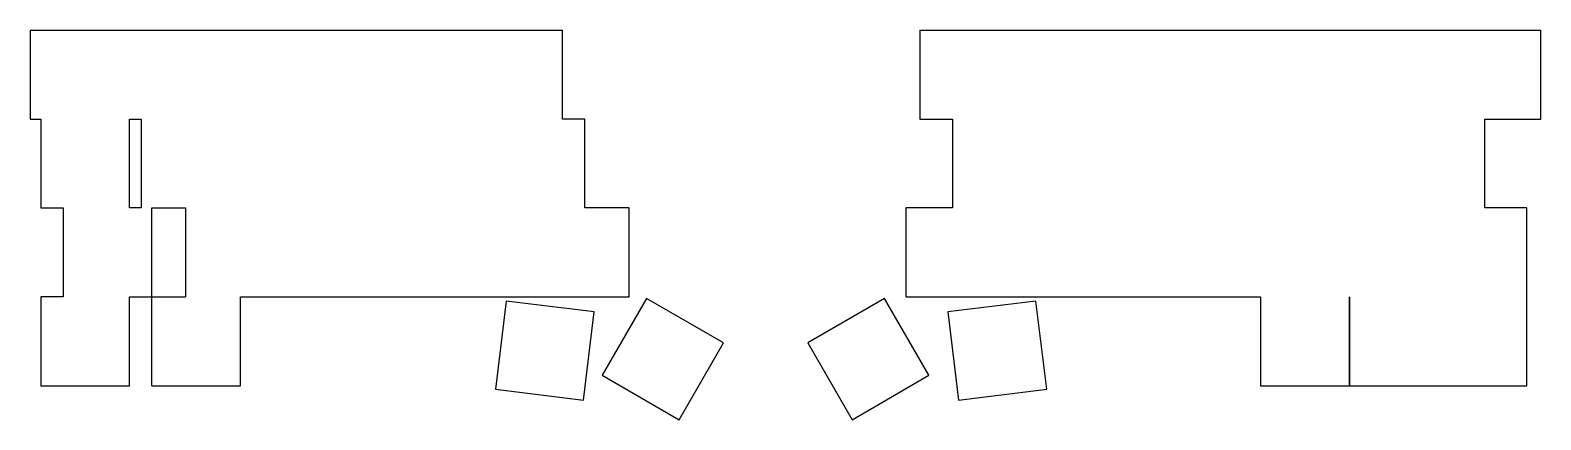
# Model space of a CAD drawing. Header units: millimetres. Extents: x 1 to 324, y -73 to 10.
import ezdxf

# ---------------------------------------------------------------- set-up
doc = ezdxf.new("R2010")
doc.units = ezdxf.units.MM

msp = doc.modelspace()

# ---------------------------------------------------------------- linework, layer by layer
at = {"linetype": 'CONTINUOUS'}
for p, q in [((1, 10.5), (115, 10.5)), ((1, 10.5), (1, -8.5)), ((115, -8.5), (115, 10.5)), ((191.5, 10.5), (324.5, 10.5)), ((191.5, 10.5), (191.5, -8.5)), ((324.5, -8.5), (324.5, 10.5)), ((1, -8.5), (3.28, -8.5)), ((3.28, -8.5), (3.28, -27.5)), ((22.28, -8.5), (24.75, -8.5)), ((22.28, -27.5), (22.28, -8.5)), ((24.75, -8.5), (24.75, -27.5)), ((119.75, -8.5), (115, -8.5)), ((119.75, -27.5), (119.75, -8.5)), ((191.5, -8.5), (198.53, -8.5)), ((198.53, -8.5), (198.53, -27.5)), ((312.53, -8.5), (324.5, -8.5)), ((312.53, -27.5), (312.53, -8.5)), ((3.28, -27.5), (8.03, -27.5)), ((8.03, -27.5), (8.03, -46.5)), ((24.75, -27.5), (22.28, -27.5)), ((27.03, -27.5), (34.25, -27.5)), ((27.03, -65.5), (27.03, -27.5)), ((34.25, -27.5), (34.25, -46.5)), ((129.25, -27.5), (119.75, -27.5)), ((129.25, -46.5), (129.25, -27.5)), ((198.53, -27.5), (188.5, -27.5)), ((188.5, -27.5), (188.5, -46.5)), ((321.5, -27.5), (312.53, -27.5)), ((321.5, -65.5), (321.5, -27.5)), ((8.03, -46.5), (3.28, -46.5)), ((3.28, -46.5), (3.28, -65.5)), ((22.28, -46.5), (34.25, -46.5)), ((22.28, -65.5), (22.28, -46.5)), ((46.03, -46.5), (129.25, -46.5)), ((46.03, -65.5), (46.03, -46.5)), ((102.93, -47.41), (100.61, -66.27)), ((121.79, -49.73), (102.93, -47.41)), ((132.99, -46.82), (123.49, -63.28)), ((149.45, -56.32), (132.99, -46.82)), ((183.98, -46.82), (167.52, -56.32)), ((193.48, -63.28), (183.98, -46.82)), ((188.5, -46.5), (264.5, -46.5)), ((216.37, -47.41), (197.51, -49.73)), ((218.69, -66.27), (216.37, -47.41)), ((264.5, -46.5), (264.5, -65.5)), ((283.5, -65.5), (283.5, -46.5)), ((283.5, -46.5), (283.5, -65.5)), ((119.47, -68.59), (121.79, -49.73)), ((197.51, -49.73), (199.83, -68.59)), ((139.95, -72.78), (149.45, -56.32)), ((167.52, -56.32), (177.02, -72.78)), ((123.49, -63.28), (139.95, -72.78)), ((177.02, -72.78), (193.48, -63.28)), ((3.28, -65.5), (22.28, -65.5)), ((27.03, -65.5), (46.03, -65.5)), ((100.61, -66.27), (119.47, -68.59)), ((199.83, -68.59), (218.69, -66.27)), ((264.5, -65.5), (283.5, -65.5)), ((283.5, -65.5), (321.5, -65.5))]:
    msp.add_line(p, q, dxfattribs=at)

doc.saveas('drawing.dxf')
